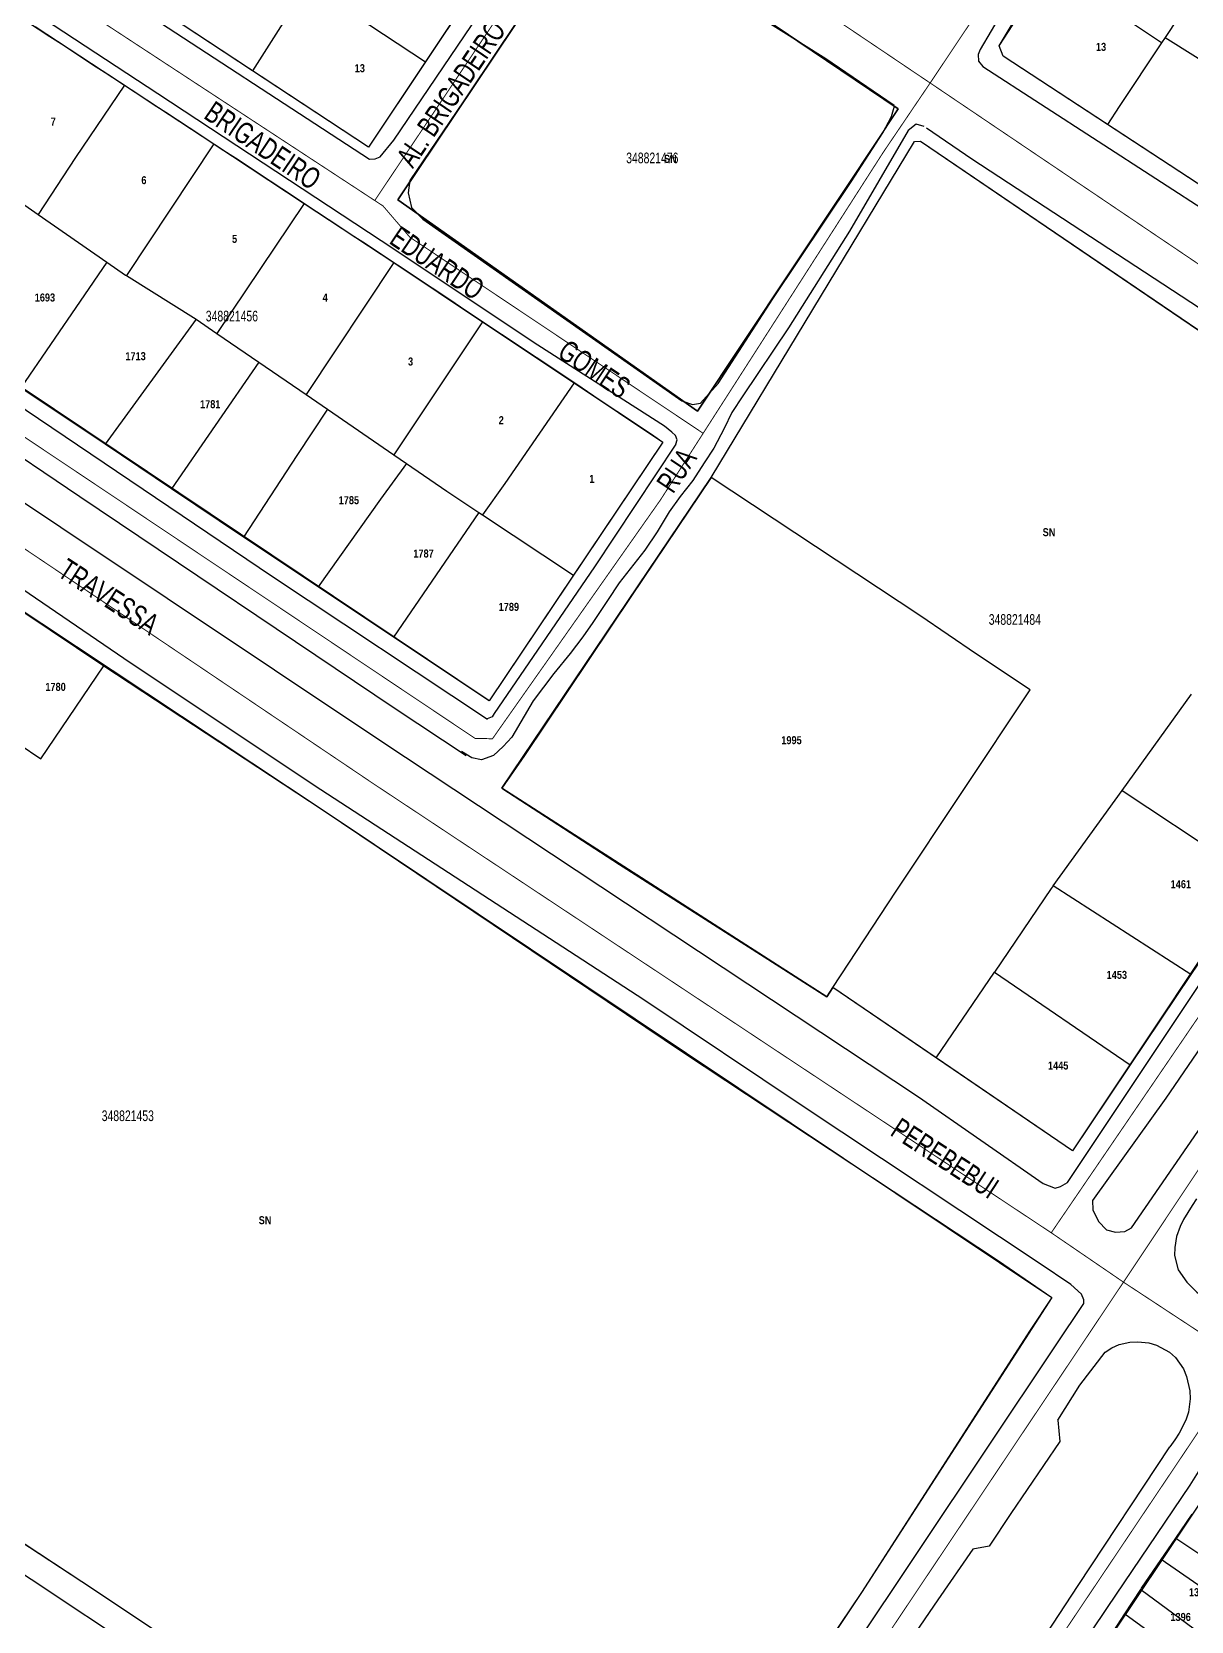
# Model space of a CAD drawing. Extents: x 203136 to 205923, y 4839890 to 4842982.
# Drawn here: x 204368.9 to 204586.3, y 4842317 to 4842615 of the extents above; entities that cross this region are included whole.
import ezdxf
from ezdxf.enums import TextEntityAlignment as Align

# ---------------------------------------------------------------- set-up
doc = ezdxf.new("R2010")
doc.units = 0
doc.header["$LTSCALE"] = 1.5
doc.header["$MEASUREMENT"] = 0
for name, color, linetype in [('CD_MALHA_LOTES', 40, 'CONTINUOUS'), ('CD_TXT_QUADRA', 7, 'CONTINUOUS'), ('RU-QUADRAS', 210, 'CONTINUOUS'), ('SV-EIXO-RUA-N-PAV', 6, 'CONTINUOUS'), ('SV-EIXO-RUA-PAV', 20, 'CONTINUOUS'), ('SV-RUA-NAO-PAV-S-GUIA-C-GUIA', 7, 'CONTINUOUS'), ('SV-RUA-PAVIM-S-GUIA-C-GUIA', 7, 'CONTINUOUS'), ('SV-TXT-RUA-N-PAV-S-GUIA-C-GUIA', 7, 'CONTINUOUS'), ('SV-TXT-RUA-PAV-S-GUIA-C-GUIA', 7, 'CONTINUOUS'), ('Th_NmrPort', 1, 'CONTINUOUS')]:
    doc.layers.add(name, color=color, linetype=linetype)
doc.styles.add('ARIAL', font='ARIAL.TTF')
doc.styles.get("Standard").update_dxf_attribs({"font": 'swisscbo.ttf'})

msp = doc.modelspace()

# ---------------------------------------------------------------- linework, layer by layer
at = {"layer": 'CD_MALHA_LOTES', "linetype": 'Continuous'}
for p, q in [((204473.37, 4842637.11), (204437.51, 4842583.49)), ((204531.31, 4842600.6), (204477.79, 4842636.77)), ((204580.68, 4842612.93), (204559.57, 4842627.12)), ((204410.23, 4842607.73), (204386.79, 4842623.18)), ((204420.62, 4842623.96), (204410.23, 4842607.73)), ((204420.62, 4842623.96), (204442.67, 4842609.37)), ((204453.44, 4842625.55), (204442.67, 4842609.37)), ((204550.29, 4842612.38), (204554.92, 4842620.06)), ((204583.81, 4842617.64), (204581.37, 4842613.97)), ((204369.51, 4842616.01), (204386.24, 4842605.02)), ((204581.37, 4842613.97), (204580.68, 4842612.93)), ((204581.37, 4842613.97), (204602.98, 4842600.35)), ((204551.03, 4842610.44), (204550.29, 4842612.38)), ((204580.68, 4842612.93), (204572.77, 4842601.04)), ((204442.67, 4842609.37), (204432.02, 4842593.37)), ((204570.55, 4842597.66), (204551.03, 4842610.44)), ((204386.24, 4842605.02), (204377.08, 4842591.42)), ((204386.24, 4842605.02), (204403.03, 4842593.99)), ((204432.02, 4842593.37), (204410.23, 4842607.73)), ((204528.84, 4842596.69), (204531.31, 4842600.6)), ((204572.77, 4842601.04), (204570.55, 4842597.66)), ((204493.67, 4842543.9), (204528.84, 4842596.69)), ((204590.8, 4842584.41), (204570.55, 4842597.66)), ((204403.03, 4842593.99), (204386.62, 4842569.31)), ((204403.03, 4842593.99), (204403.19, 4842593.88)), ((204403.19, 4842593.88), (204419.92, 4842582.85)), ((204496.28, 4842531.47), (204534.41, 4842594.44)), ((204534.41, 4842594.44), (204535.49, 4842594.51)), ((204535.49, 4842594.51), (204615.98, 4842539.83)), ((204377.08, 4842591.42), (204370.08, 4842580.78)), ((204366.33, 4842583.38), (204370.08, 4842580.78)), ((204419.92, 4842582.85), (204403.6, 4842558.48)), ((204419.92, 4842582.85), (204436.73, 4842571.78)), ((204437.51, 4842583.49), (204493.67, 4842543.9)), ((204370.08, 4842580.78), (204382.97, 4842571.83)), ((204382.97, 4842571.83), (204377.92, 4842564.52)), ((204382.97, 4842571.83), (204386.47, 4842569.4)), ((204386.47, 4842569.4), (204386.62, 4842569.31)), ((204386.62, 4842569.31), (204399.71, 4842561.15)), ((204436.73, 4842571.78), (204420.29, 4842547.02)), ((204436.73, 4842571.78), (204453.4, 4842560.66)), ((204377.92, 4842564.52), (204366.82, 4842548.29)), ((204399.71, 4842561.15), (204382.64, 4842537.68)), ((204399.71, 4842561.15), (204403.6, 4842558.48)), ((204453.4, 4842560.66), (204436.77, 4842535.7)), ((204453.4, 4842560.66), (204470.57, 4842549.21)), ((204403.6, 4842558.48), (204411.44, 4842553.09)), ((204411.44, 4842553.09), (204395.06, 4842529.35)), ((204411.44, 4842553.09), (204420.29, 4842547.02)), ((204382.64, 4842537.68), (204366.82, 4842548.29)), ((204470.57, 4842549.21), (204457.58, 4842530.35)), ((204470.57, 4842549.21), (204487.22, 4842538.1)), ((204420.29, 4842547.02), (204424.3, 4842544.26)), ((204424.3, 4842544.26), (204418.59, 4842535.57)), ((204424.3, 4842544.26), (204436.77, 4842535.7)), ((204395.06, 4842529.35), (204382.64, 4842537.68)), ((204487.22, 4842538.1), (204470.42, 4842513.11)), ((204418.59, 4842535.57), (204408.58, 4842520.29)), ((204439.11, 4842534.09), (204434.26, 4842527.37)), ((204436.77, 4842535.7), (204439.11, 4842534.09)), ((204439.11, 4842534.09), (204446.67, 4842528.9)), ((204457.58, 4842530.35), (204453.37, 4842524.45)), ((204496.28, 4842531.47), (204481.35, 4842509.25)), ((204535.36, 4842505.57), (204496.28, 4842531.47)), ((204408.58, 4842520.29), (204395.06, 4842529.35)), ((204434.26, 4842527.37), (204422.58, 4842510.94)), ((204446.67, 4842528.9), (204452.72, 4842524.88)), ((204452.72, 4842524.88), (204436.71, 4842501.52)), ((204452.72, 4842524.88), (204453.37, 4842524.45)), ((204453.37, 4842524.45), (204470.42, 4842513.11)), ((204413.83, 4842516.77), (204408.58, 4842520.29)), ((204422.58, 4842510.94), (204413.83, 4842516.77)), ((204470.42, 4842513.11), (204454.61, 4842489.59)), ((204436.71, 4842501.52), (204422.58, 4842510.94)), ((204481.35, 4842509.25), (204461.26, 4842479.31)), ((204367.17, 4842506.31), (204382.38, 4842496.15)), ((204546, 4842498.31), (204535.36, 4842505.57)), ((204454.61, 4842489.59), (204436.71, 4842501.52)), ((204556.1, 4842491.63), (204546, 4842498.31)), ((204370.56, 4842478.73), (204382.38, 4842496.15)), ((204382.38, 4842496.15), (204423.32, 4842469.22)), ((204530.94, 4842453.88), (204556.1, 4842491.63)), ((204355.45, 4842488.82), (204370.56, 4842478.73)), ((204573.3, 4842472.78), (204586.36, 4842490.85)), ((204461.26, 4842479.31), (204456.99, 4842473.2)), ((204456.99, 4842473.2), (204479.08, 4842458.86)), ((204560.36, 4842454.87), (204573.3, 4842472.78)), ((204573.3, 4842472.78), (204598.26, 4842456.24)), ((204423.32, 4842469.22), (204491.07, 4842423.66)), ((204479.08, 4842458.86), (204517.98, 4842434.1)), ((204519.09, 4842435.85), (204530.94, 4842453.88)), ((204560, 4842454.37), (204549.38, 4842438.71)), ((204560.36, 4842454.87), (204560, 4842454.37)), ((204586.19, 4842438.24), (204560.36, 4842454.87)), ((204592.77, 4842448.02), (204586.19, 4842438.24)), ((204538.47, 4842422.61), (204549.38, 4842438.71)), ((204549.38, 4842438.71), (204574.83, 4842421.34)), ((204586.19, 4842438.24), (204574.83, 4842421.34)), ((204517.98, 4842434.1), (204519.09, 4842435.85)), ((204538.47, 4842422.61), (204519.09, 4842435.85)), ((204491.07, 4842423.66), (204550.13, 4842384.59)), ((204563.99, 4842405.19), (204538.47, 4842422.61)), ((204574.83, 4842421.34), (204570.76, 4842415.29)), ((204570.76, 4842415.29), (204563.99, 4842405.19)), ((204550.13, 4842384.59), (204560.13, 4842377.72)), ((204560.13, 4842377.72), (204556.07, 4842371.58)), ((204556.07, 4842371.58), (204524.45, 4842322.41)), ((204378.27, 4842324.37), (204317.07, 4842364.43)), ((204583.37, 4842332.55), (204586.48, 4842337.07)), ((204580.66, 4842328.6), (204583.37, 4842332.55)), ((204583.37, 4842332.55), (204611.08, 4842314.1)), ((204576.94, 4842323.18), (204580.66, 4842328.6)), ((204608.03, 4842309.52), (204580.66, 4842328.6)), ((204480.52, 4842256.35), (204378.27, 4842324.37)), ((204524.45, 4842322.41), (204508.81, 4842299.23)), ((204573.83, 4842318.39), (204576.81, 4842322.98)), ((204576.81, 4842322.98), (204576.94, 4842323.18)), ((204576.81, 4842322.98), (204600.48, 4842305.46)), ((204570.95, 4842313.94), (204573.83, 4842318.39)), ((204573.83, 4842318.39), (204597.43, 4842301.23))]:
    msp.add_line(p, q, dxfattribs=at)
at = {"layer": 'RU-QUADRAS', "color": 6, "linetype": 'Continuous'}
for points in [[(204550.29, 4842612.38), (204578.75, 4842656.25), (204590.81, 4842673.83), (204668.55, 4842791.35), (204670.87, 4842791.87), (204703.26, 4842754.79), (204703.37, 4842752.52), (204604.96, 4842603.26), (204592.28, 4842584.52), (204590.8, 4842584.41), (204551.03, 4842610.44)], [(204386.79, 4842623.18), (204420.89, 4842670.72), (204464.15, 4842641.65), (204432.02, 4842593.37)], [(204437.51, 4842583.49), (204473.37, 4842637.11), (204474.62, 4842637.98), (204477.79, 4842636.77), (204531.31, 4842600.6), (204493.67, 4842543.9)], [(204456.99, 4842473.2), (204496.28, 4842531.47), (204534.41, 4842594.44), (204535.49, 4842594.51), (204615.98, 4842539.83), (204640.77, 4842523.63), (204641.39, 4842521.33), (204563.99, 4842405.19), (204519.09, 4842435.85), (204517.98, 4842434.1)], [(204223.96, 4842426.01), (204304.96, 4842547.67), (204423.32, 4842469.22), (204560.13, 4842377.72), (204524.45, 4842322.41), (204480.52, 4842256.35), (204378.27, 4842324.37)]]:
    msp.add_lwpolyline(points, close=True, dxfattribs=at)
msp.add_lwpolyline([(204314.63, 4842584.84), (204343.88, 4842628.85), (204348.25, 4842629.75, -0.0040992124), (204487.22, 4842538.1), (204454.61, 4842489.59), (204314.9, 4842583.18)], format="xyb", close=True, dxfattribs=at)
msp.add_lwpolyline([(204562.37, 4842300.95), (204590.26, 4842342.58), (204587.99, 4842344.1), (204594.44, 4842353.38), (204595.83, 4842354.09, 0.0129217734), (204646.31, 4842320.15), (204663.91, 4842309.34)], format="xyb", dxfattribs=at)
at = {"layer": 'SV-EIXO-RUA-N-PAV', "const_width": 0.18, "flags": 128}
msp.add_lwpolyline([(204537.3261, 4842605.4217), (204528.534797, 4842592.4244), (204494.761758, 4842539.7364), (204486.767813, 4842527.2653), (204455.251103, 4842482.4621), (204451.988095, 4842482.5352)], dxfattribs=at)
at = {"layer": 'SV-EIXO-RUA-PAV', "const_width": 0.18, "flags": 128}
for points in [[(204636.889604, 4842754.300301), (204537.326154, 4842605.4217)], [(204433.1782, 4842583.383), (204475.603401, 4842646.7044)], [(204351.8237, 4842635.6439), (204373.9119, 4842619.6496), (204382.3022, 4842616.7167), (204434.741164, 4842582.359), (204439.775301, 4842576.4931), (204494.761758, 4842539.7364)], [(204305.9458, 4842580.2073), (204451.988095, 4842482.5352)], [(204636.885232, 4842502.487947), (204560.030752, 4842389.8401)], [(204636.884765, 4842475.565199), (204573.579631, 4842380.578715), (204511.271766, 4842287.4482), (204453.930388, 4842201.1731)], [(204636.88396, 4842429.2227), (204634.957263, 4842423.286827), (204628.1155, 4842413.3469), (204596.383094, 4842365.584657), (204538.195938, 4842278.8292), (204487.643986, 4842201.1725)]]:
    msp.add_lwpolyline(points, dxfattribs=at)
at = {"layer": 'SV-EIXO-RUA-PAV', "const_width": 0.18}
for points in [[(204636.885864, 4842538.892458), (204590.434516, 4842569.578), (204537.326154, 4842605.4217), (204489.4592, 4842637.6465), (204485.520028, 4842640.3866), (204475.603401, 4842646.7044), (204438.602309, 4842670.2776), (204410.274849, 4842688.3248), (204390.370988, 4842701.232887), (204381.314421, 4842707.270599)], [(204636.882392, 4842338.931398), (204596.383094, 4842365.584657), (204573.579631, 4842380.578715), (204560.030752, 4842389.8401), (204432.872829, 4842474.0732), (204342.99088, 4842534.6069), (204301.187582, 4842561.52263), (204290.561812, 4842568.661819)]]:
    msp.add_lwpolyline(points, dxfattribs=at)
at = {"layer": 'SV-RUA-NAO-PAV-S-GUIA-C-GUIA'}
for points in [[(204492.76, 4842545.16), (204494.29, 4842545.38), (204497.55, 4842549.07), (204507.85, 4842564.98), (204522.53, 4842586.89), (204528.47, 4842596.07), (204530.1, 4842599.11), (204530.47, 4842600.43), (204530.62, 4842601.05)], [(204536.19, 4842597.28), (204534.73, 4842597.73), (204533.22, 4842596.53), (204522.19, 4842577.61), (204510.78, 4842559.54), (204502.23, 4842546.78), (204500.14, 4842543.61), (204498.67172, 4842540.621277), (204496.744642, 4842536.919258), (204494.93, 4842534.17), (204492.83, 4842530.86), (204490.45, 4842527.87), (204488.36, 4842525.04), (204486.14, 4842521.25), (204483.82, 4842517.84), (204479.01, 4842511.67), (204476.83, 4842508.39), (204474.08, 4842504.25), (204472.21, 4842501.59), (204469.8, 4842498.45), (204466.73, 4842494.67), (204462.87, 4842489.59), (204458.91, 4842482.78), (204457.27, 4842481.02), (204455.42, 4842479.35), (204453.17, 4842478.5), (204451.39, 4842478.89), (204449.44, 4842480.05)], [(204489.63, 4842537.69), (204474.36, 4842514.69), (204455.57, 4842487.19), (204455.18, 4842486.6), (204454.25, 4842486.17)]]:
    msp.add_lwpolyline(points, dxfattribs=at)
at = {"layer": 'SV-RUA-PAVIM-S-GUIA-C-GUIA'}
for points in [[(204636.889491, 4842747.749239), (204634.56, 4842744.26), (204601.38, 4842694.91), (204588.12, 4842675.475), (204575.33, 4842656.15), (204552.89, 4842622.29), (204546.73, 4842611.73), (204546.33, 4842610.77), (204546.4, 4842609.49), (204547.22, 4842608.51), (204590.45, 4842580.5), (204591.25, 4842580.54), (204592.79, 4842580.86), (204594.38, 4842581.93), (204597.9, 4842587.53), (204630.01, 4842635.6), (204636.887727, 4842646.186501)], [(204530.56, 4842601.19), (204517.78, 4842609.95), (204504.72, 4842618.11), (204477.79, 4842636.77), (204476.35, 4842637.42), (204474.62, 4842637.98), (204473.37, 4842637.11), (204470.65, 4842633.54), (204456.05, 4842611.22), (204439.79, 4842587.11), (204439.44, 4842584.85), (204440.08, 4842582.09), (204442.19, 4842579.89), (204490.79, 4842545.82), (204492.76, 4842545.16)], [(204332.72, 4842618.01), (204324.19, 4842605.8), (204315.02, 4842591.88), (204311.58, 4842586.39), (204310.92, 4842584.56), (204310.98, 4842583.16), (204311.41, 4842582.15), (204312.65, 4842580.91), (204315, 4842579.14), (204329.02, 4842569.97), (204353.12, 4842553.95), (204413.98, 4842512.91), (204454.32, 4842486.13)], [(204489.63, 4842537.69), (204489.91, 4842538.54), (204489.59, 4842539.34), (204488.86, 4842539.95), (204487.51, 4842541.05), (204463.79, 4842556.24), (204434.38, 4842575.81), (204392.48, 4842603.38), (204371.05, 4842617.47)], [(204536.67, 4842597), (204545.14, 4842591.2), (204587.84, 4842563.28), (204593.26, 4842559.74), (204615.175, 4842545.31), (204636.885725, 4842530.872843)], [(204450.35, 4842479.26), (204436.83, 4842488.19), (204377.89, 4842527.83), (204341.94, 4842552.08), (204316.76, 4842568.92), (204312.56, 4842571.83), (204311.34, 4842571.92), (204310.68, 4842571.72), (204309.89, 4842570.79), (204309.67, 4842566.15), (204310.1, 4842565.32), (204334.16, 4842548.9), (204434.31, 4842482.07), (204535.14, 4842415.3), (204558.54, 4842399.05), (204560.79, 4842398.22), (204561.79, 4842398.49), (204563.06, 4842399.25), (204593.48, 4842444.8), (204636.4, 4842507.8), (204636.885337, 4842508.542863)], [(204496.09, 4842270.9), (204522.39, 4842311.1), (204560.81, 4842368.66), (204566.13, 4842376.59), (204566.16, 4842377.29), (204565.71, 4842378.3), (204563.69, 4842380.14), (204557.76, 4842384.13), (204513.34, 4842413.61), (204483.66, 4842433.54), (204421.81, 4842473.7), (204386.1, 4842497.52), (204344.04, 4842526.2)], [(204587.289775, 4842396.189839), (204586.464039, 4842394.925321), (204585.637824, 4842393.649004), (204584.860315, 4842392.347521), (204584.180698, 4842391.007507), (204583.509775, 4842389.129839), (204583.179775, 4842387.059839), (204583.164685, 4842385.553809), (204583.803052, 4842382.918721), (204585.42433, 4842380.548192), (204587.311927, 4842378.686271), (204588.659775, 4842377.689839), (204590.035208, 4842377.078404), (204591.507943, 4842376.745298), (204593.042209, 4842376.649077), (204595.473579, 4842376.647469), (204597.059775, 4842376.959839)], [(204570.140104, 4842367.45489), (204571.389757, 4842368.284674), (204572.787816, 4842368.868996), (204574.750077, 4842369.32158), (204576.24954, 4842369.418573), (204578.349183, 4842369.177418), (204579.794658, 4842368.739577), (204582.180867, 4842367.423001), (204583.313396, 4842366.422953), (204584.802711, 4842364.303783), (204585.383539, 4842362.909422), (204585.993893, 4842360.207316), (204586.07502, 4842358.705878), (204585.737081, 4842356.172005), (204585.271962, 4842354.732834), (204584.017504, 4842352.294143), (204583.201731, 4842351.009061), (204582.24951, 4842349.675113)], [(204565.412743, 4842361.256594), (204570.140104, 4842367.45489)], [(204561.262743, 4842354.706594), (204565.412743, 4842361.256594)], [(204636.882267, 4842331.708529), (204612.2, 4842347.74), (204598.5, 4842356.96), (204597.37, 4842357.31), (204596.14, 4842356.96), (204594.48, 4842355.99), (204586, 4842342.54), (204570.5, 4842319.56), (204558.04, 4842300.94), (204555.6, 4842296.59), (204555.16, 4842294.88), (204555.58, 4842294.17), (204556.27, 4842293.31)], [(204561.262743, 4842354.706594), (204561.664354, 4842350.690288)], [(204327.72, 4842352.13), (204430.45, 4842283.91), (204479.05, 4842251.81), (204480.34, 4842251.19), (204481.67, 4842251.26), (204482.77, 4842251.72), (204483.79, 4842252.55), (204495.86, 4842270.92)], [(204561.664354, 4842350.690288), (204552.468044, 4842337.209929)], [(204565.108044, 4842323.709929), (204582.24951, 4842349.675113)], [(204552.468044, 4842337.209929), (204548.408044, 4842331.089929)], [(204548.408044, 4842331.089929), (204545.308044, 4842330.489929)], [(204545.308044, 4842330.489929), (204538.778044, 4842321.009929)], [(204548.308044, 4842298.169929), (204565.108044, 4842323.709929)], [(204538.778044, 4842321.009929), (204528.738044, 4842306.359929)]]:
    msp.add_lwpolyline(points, dxfattribs=at)
msp.add_lwpolyline([(204411.59, 4842663.68), (204398.47, 4842644.53), (204384.13, 4842624.5), (204383.79, 4842623.89), (204384.08, 4842622.87), (204385.66, 4842621.6), (204432.19, 4842591.12), (204433.24, 4842591.17), (204434.2, 4842591.6), (204436.75, 4842594.71), (204452.61, 4842618.11), (204467.35, 4842640.09), (204467.68, 4842641.84), (204467.43, 4842643.06), (204465.78, 4842644.46), (204443.54, 4842659.3), (204421.19, 4842673.48), (204420, 4842673.75), (204418.96, 4842673.2), (204417.24, 4842671.34)], close=True, dxfattribs=at)
at = {"layer": 'SV-RUA-PAVIM-S-GUIA-C-GUIA', "linetype": 'Continuous'}
msp.add_lwpolyline([(204636.88983, 4842496.290107), (204636.881061, 4842496.276102), (204624.891555, 4842478.597691), (204619.921555, 4842471.187691), (204581.541555, 4842415.067691), (204567.791555, 4842395.897691), (204567.841555, 4842394.107691), (204568.911555, 4842391.957691), (204570.381555, 4842390.377691), (204572.071555, 4842389.927691), (204573.821555, 4842390.107691), (204575.081555, 4842390.777691), (204588.231555, 4842409.817691)], dxfattribs=at)

# ---------------------------------------------------------------- texts
at = {"layer": 'CD_TXT_QUADRA', "linetype": 'Continuous', "style": 'ARIAL', "width": 0.7}
for s, p in [('348821476', (204480.33, 4842590.37)), ('348821456', (204401.5, 4842560.72)), ('348821484', (204548.31, 4842503.83)), ('348821453', (204381.98, 4842410.78))]:
    msp.add_text(s, height=2, dxfattribs=at).set_placement(p)
at = {"layer": 'SV-TXT-RUA-N-PAV-S-GUIA-C-GUIA', "style": 'ARIAL', "width": 0.7}
msp.add_text('RUA', height=4, rotation=56, dxfattribs=at).set_placement((204489.1187, 4842528.253064))
at = {"layer": 'SV-TXT-RUA-PAV-S-GUIA-C-GUIA', "style": 'ARIAL', "width": 0.7}
for s, rotation, p in [('AL. BRIGADEIRO E. GOMES II', 56, (204440.324868, 4842589.258456)), ('PRAÇA                                  BRIGADEIRO                EDUARDO                 GOMES', 326, (204359.106249, 4842627.11541)), ('TRAVESSA', 327, (204373.473919, 4842513.098434)), ('PEREBEBUI', 327, (204529.632784, 4842408.23554))]:
    msp.add_text(s, height=4, rotation=rotation, dxfattribs=at).set_placement(p)
at = {"layer": 'Th_NmrPort', "color": 1}
for s, p in [('13', (204568.418554, 4842612.197271)), ('13', (204429.418554, 4842608.197271)), ('7', (204372.418554, 4842598.197271)), ('SN', (204487.418554, 4842591.197271)), ('6', (204389.418554, 4842587.197271)), ('5', (204406.418554, 4842576.197271)), ('1693', (204369.418554, 4842565.197271)), ('4', (204423.418554, 4842565.197271)), ('1713', (204386.418554, 4842554.197271)), ('3', (204439.418554, 4842553.197271)), ('1781', (204400.418554, 4842545.197271)), ('2', (204456.418554, 4842542.197271)), ('1', (204473.418554, 4842531.197271)), ('1785', (204426.418554, 4842527.197271)), ('SN', (204558.418554, 4842521.197271)), ('1787', (204440.418554, 4842517.197271)), ('1789', (204456.418554, 4842507.197271)), ('1780', (204371.418554, 4842492.197271)), ('1995', (204509.418554, 4842482.197271)), ('1461', (204582.418554, 4842455.197271)), ('1453', (204570.418554, 4842438.197271)), ('1445', (204559.418554, 4842421.197271)), ('SN', (204411.418554, 4842392.197271)), ('1398', (204585.848554, 4842322.437271)), ('1396', (204582.378554, 4842317.807271))]:
    msp.add_text(s, height=1.5, dxfattribs=at).set_placement(p, align=Align.MIDDLE_LEFT)

doc.saveas('drawing.dxf')
